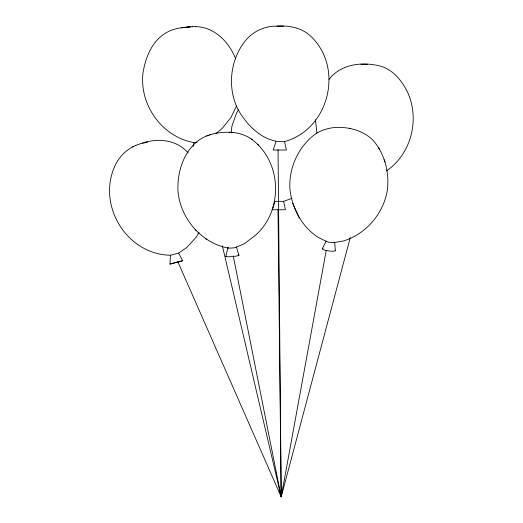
<?xml version="1.0" encoding="UTF-8"?>
<svg xmlns="http://www.w3.org/2000/svg" width="523" height="523" viewBox="0 0 523 523"><rect width="100%" height="100%" fill="white"/><g stroke="black" fill="none" stroke-linecap="round" stroke-linejoin="round"><path stroke-width="0.78" d="M178.598 253.125L182.684 260.722L169.955 264.089L170.465 255.237L178.768 253.047L186.691 247.556L196.282 237.082L199.021 232.29M231.146 132.777L231.852 126.501L236.501 113.066L238.586 109.712M177.709 261.448L281.191 496.85L326.26 250.256M193.059 146.46L193.896 142.531L194.445 142.439M225.831 256.388L227.838 247.876M222.347 245.725L281.191 496.85L350.266 237.632M275.961 141.589L273.209 150.003L286.388 150.003L284.551 141.589C263.821 143.099 246.601 125.33 237.449 108.431C227.309 86.753 230.277 60.138 244.954 41.232C252.563 31.602 264.651 25.804 276.935 26.15C288.428 25.326 300.705 27.425 309.629 35.211C344.546 66.513 329.725 129.122 284.551 141.589M236.52 105.96L231.029 117.342L222.183 128.475L216.032 133.417M322.286 248.745L326.162 241.044A4.295 0.804 8.2 0 0 329.15 242.267A4.295 0.804 8.2 0 0 334.014 242.6L343.513 240.972C366.355 233.938 383.712 213.227 387.425 189.725C389.393 172.087 384.64 153.246 372.664 139.889C364.858 132.365 354.221 128.449 343.526 127.586C331.974 126.403 319.736 129.475 311.067 137.477C296.652 150.617 288.578 169.982 289.971 189.496C292.115 208.455 301.797 226.655 317.971 237.239L326.653 241.528M329.085 79.385C340.976 63.636 363.04 61.505 380.842 66.225C393.146 69.866 401.579 80.45 407.201 91.46C420.198 118.505 411.516 154.095 386.392 170.91M188.182 153.043C176.146 138.798 155.867 137.804 139.556 144.021C128.573 147.401 119.375 155.658 114.779 166.203C96.977 205.67 126.886 254.551 170.465 255.237L170.583 255.244M132.496 146.989L133.019 146.747M135.503 145.557L135.895 145.374M169.955 264.089L182.684 260.722M230.793 132.332C219.49 131.92 207.474 133.764 198.204 140.694C183.07 152.487 177.009 172.963 178.003 191.562C180.533 218.366 201.198 243.012 227.976 247.987M228.433 247.582A4.295 0.477 -5 0 0 229.937 248.111A4.295 0.477 -5 0 0 235.801 247.431L244.653 243.548L256.401 234.5C283.708 209.069 281.688 160.96 251.236 138.928C244.836 134.444 236.978 132.443 229.237 132.234M283.61 201.348L285.44 209.762L272.267 209.762L275.02 201.348L283.61 201.348L291.919 198.335M206.487 136.006L208.167 135.418M209.488 134.947L210.841 134.476M145.754 142.602L147.1 142.158M147.244 142.099L145.78 142.511M334.014 242.6L334.478 242.476M144.119 142.949L144.949 142.733M143.354 143.145L142.204 143.407M185.913 27.51L192.516 26.653M190.516 26.797C182.383 27.529 173.969 28.19 166.759 32.459C152.239 40.323 145.603 57.216 143.021 72.71C139.072 104.508 162.052 137.118 193.896 142.531L197.112 142.243M184.201 27.438L181.161 27.797M187.509 27.078L189.136 26.928L182.71 27.654L185.116 27.542M283.584 26.15L276.935 26.15M367.715 64.296L361.066 64.296M195.478 26.647C214.404 26.751 229.368 42.291 235.716 59.027M192.268 26.653L195.844 26.647M231.624 132.397L233.689 132.528M349.436 128.429L350.305 128.58M251.236 138.928L252.151 139.693M257.486 144.23L258.584 145.152M195.118 229.63L196.217 230.558M205.938 238.808L206.722 239.475M378.554 147.349L379.384 149.199M384.104 159.783L385.118 162.025M292.697 203.231L299.261 217.908M236.396 247.144L238.959 255.263M233.238 255.852L281.191 496.85L278.053 149.604M315.441 119.8L316.931 133.143M334.668 242.293L335.321 250.654M278.001 209.618L281.191 496.85M236.265 247.033A4.295 0.477 -5 0 1 236.239 247.281M238.115 254.969A6.59 0.732 -5 0 1 238.717 255.479L238.043 255.714A6.59 0.732 -5 0 1 229.819 256.728A6.59 0.732 -5 0 1 226.073 256.172M335.165 250.308A6.59 1.236 8.2 0 1 335.034 250.935L334.321 251.132A6.59 1.236 8.2 0 1 325.319 250.269A6.59 1.236 8.2 0 1 323.286 248.268"/></g></svg>
